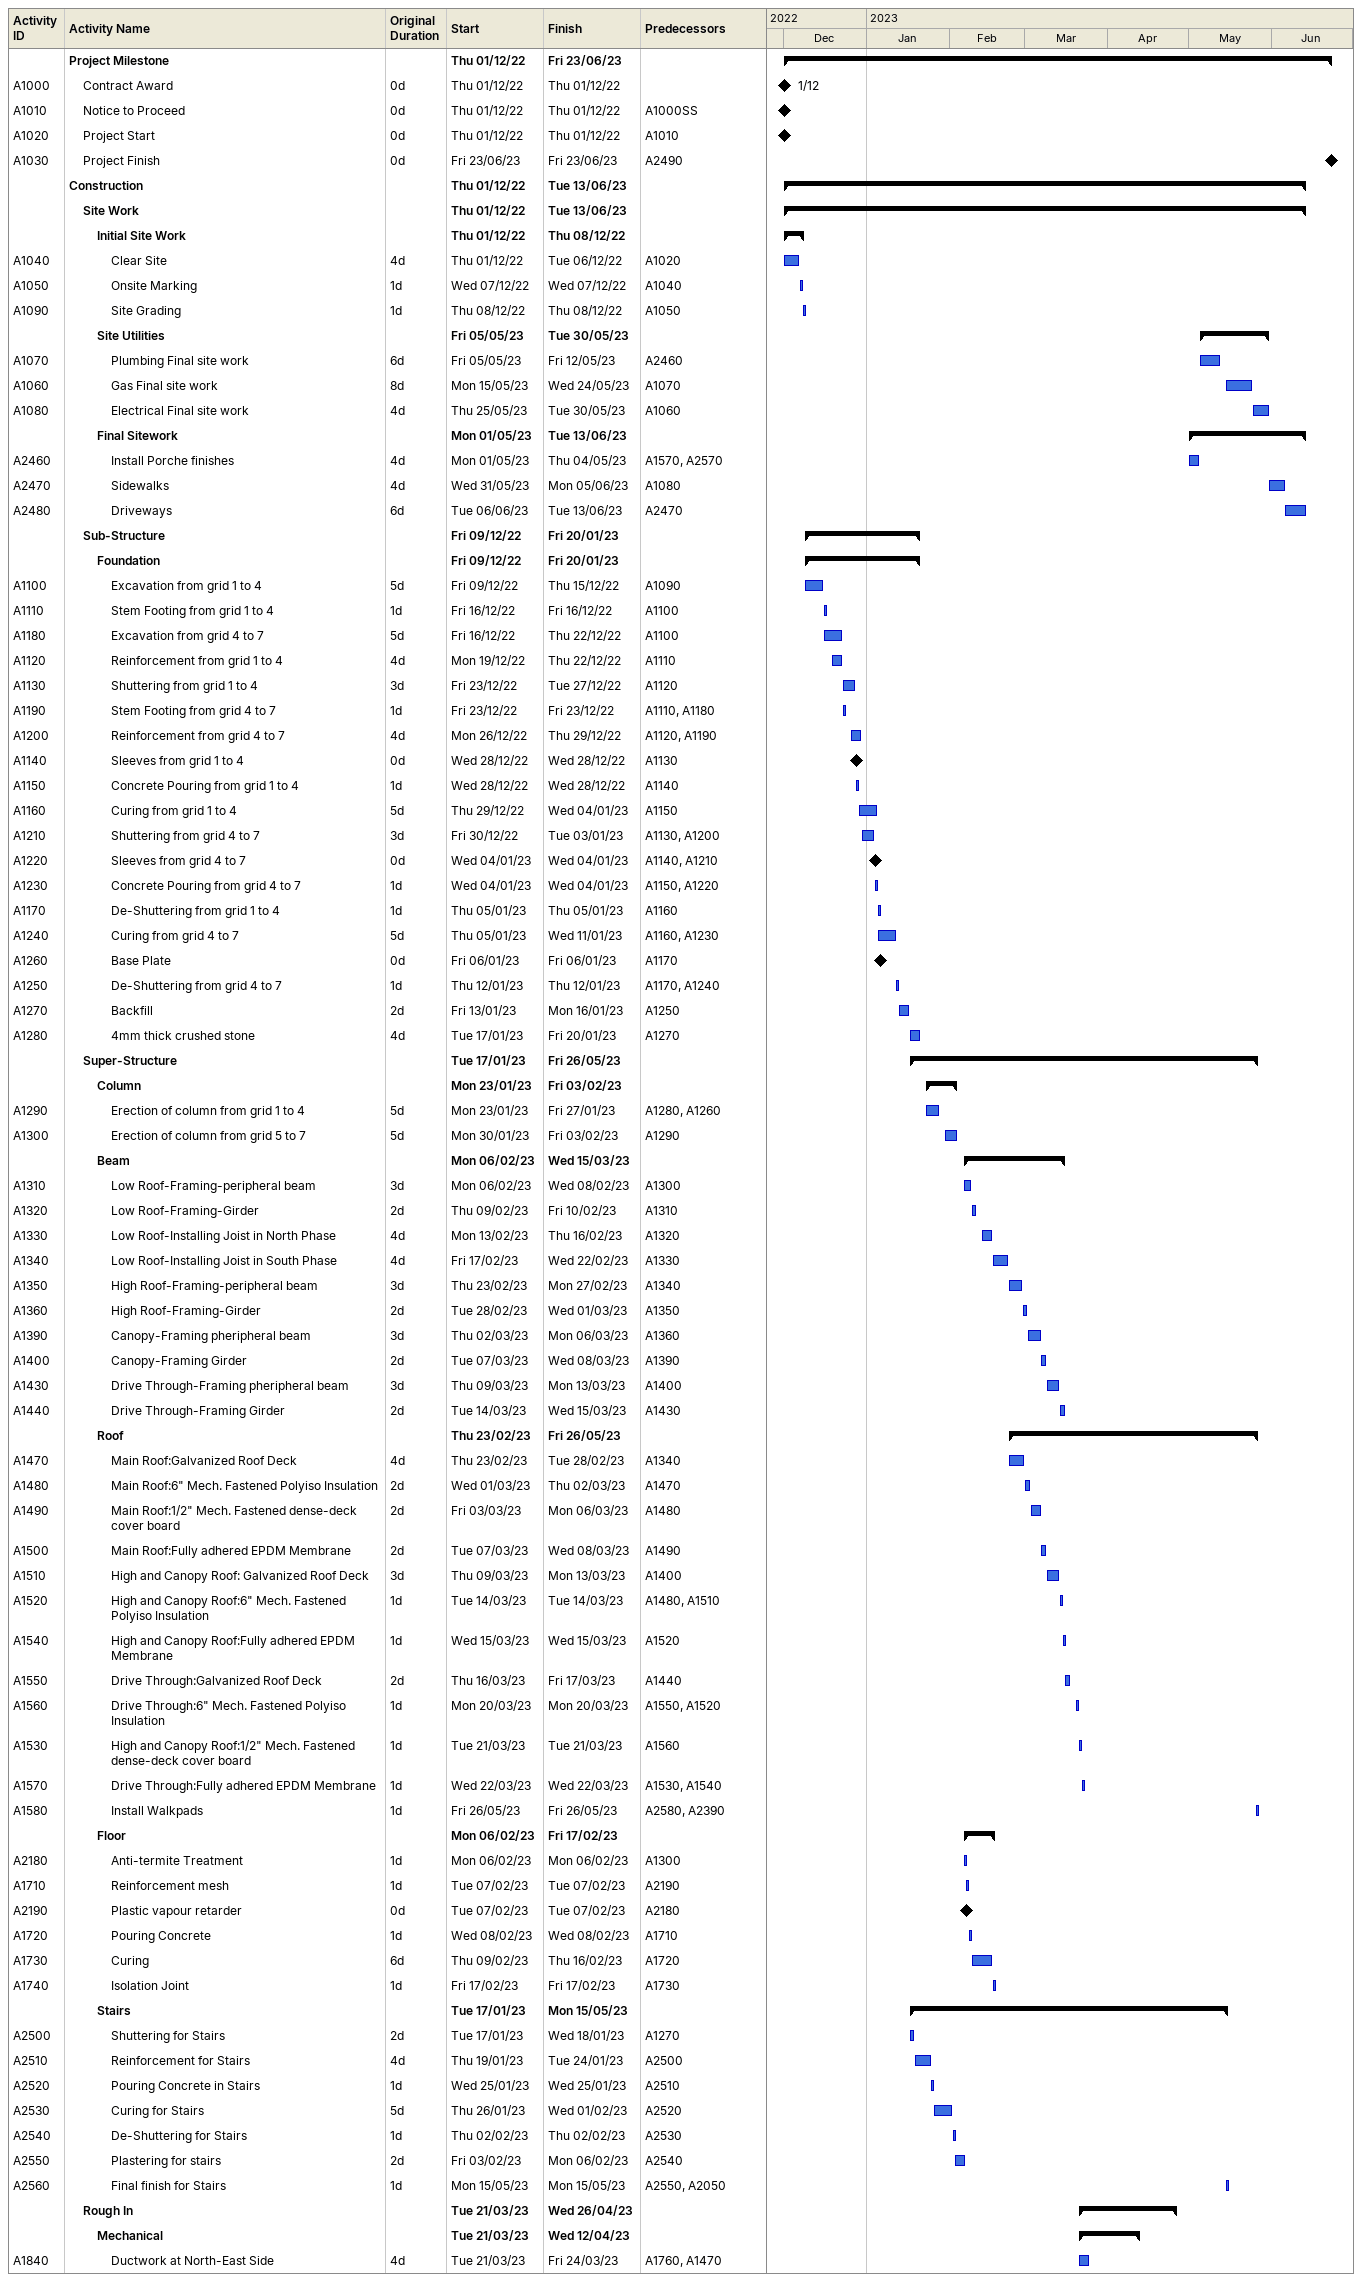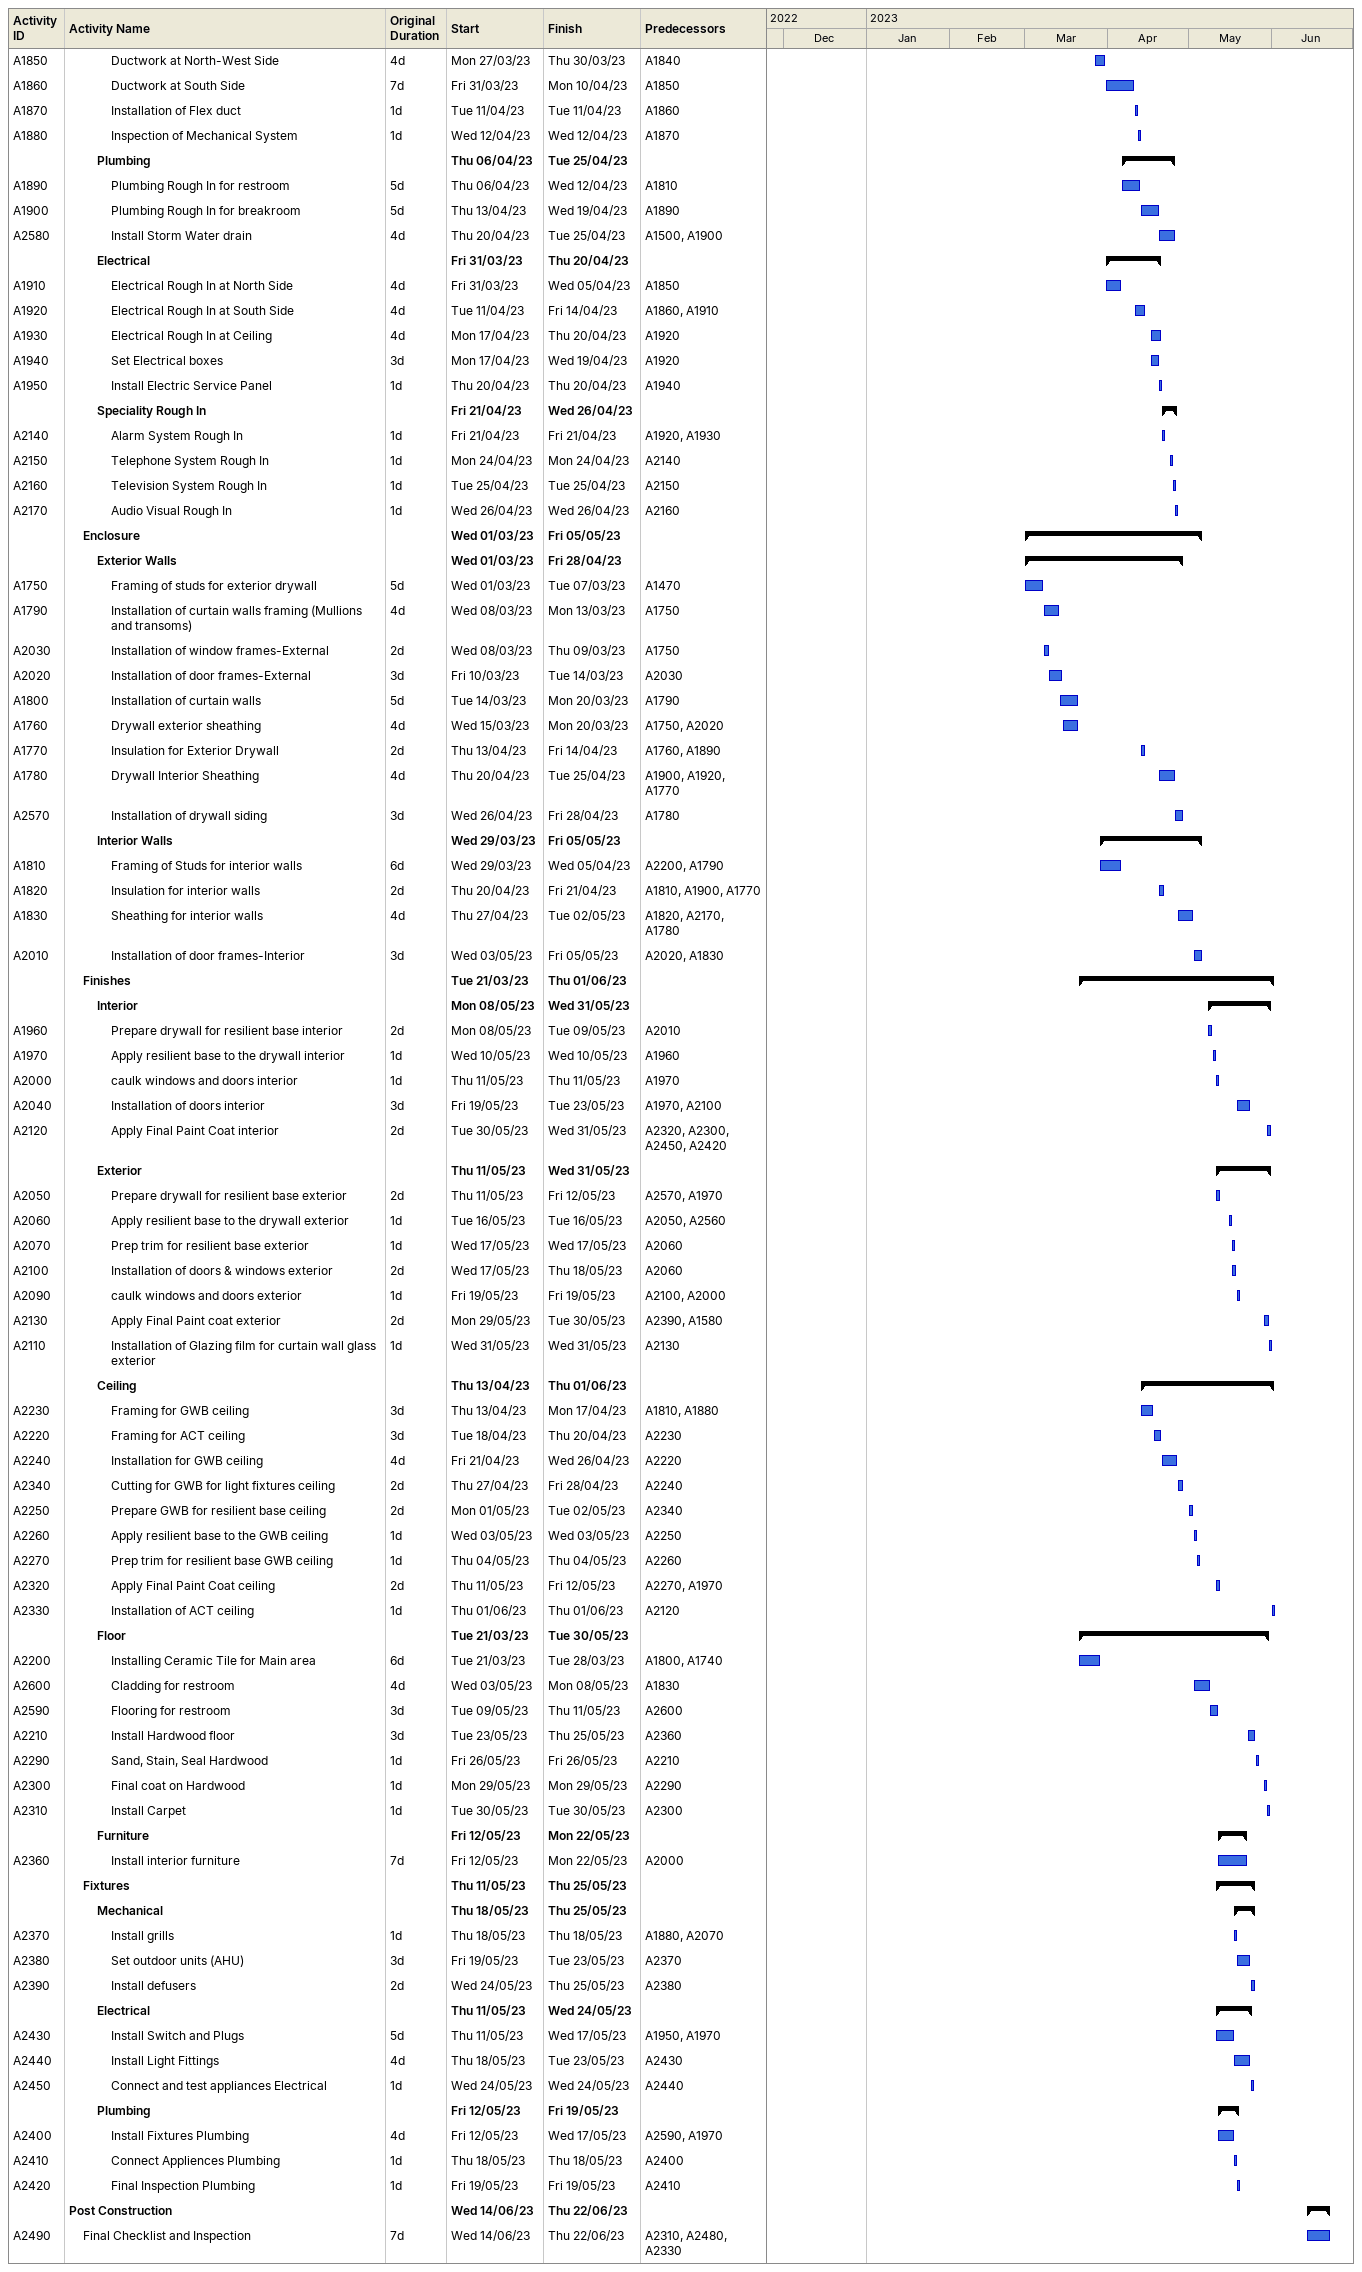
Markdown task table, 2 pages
| ID | Level | Task | Original duration | Start | Finish | Predecessors |
|---|---|---|---|---|---|---|
|  | 1 | **Project Milestone** |  | 2022-12-01 | 2023-06-23 |  |
| A1000 | 2 | Contract Award | 0d | 2022-12-01 | 2022-12-01 |  |
| A1010 | 2 | Notice to Proceed | 0d | 2022-12-01 | 2022-12-01 | A1000SS |
| A1020 | 2 | Project Start | 0d | 2022-12-01 | 2022-12-01 | A1010 |
| A1030 | 2 | Project Finish | 0d | 2023-06-23 | 2023-06-23 | A2490 |
|  | 1 | **Construction** |  | 2022-12-01 | 2023-06-13 |  |
|  | 2 | **Site Work** |  | 2022-12-01 | 2023-06-13 |  |
|  | 3 | **Initial Site Work** |  | 2022-12-01 | 2022-12-08 |  |
| A1040 | 4 | Clear Site | 4d | 2022-12-01 | 2022-12-06 | A1020 |
| A1050 | 4 | Onsite Marking | 1d | 2022-12-07 | 2022-12-07 | A1040 |
| A1090 | 4 | Site Grading | 1d | 2022-12-08 | 2022-12-08 | A1050 |
|  | 3 | **Site Utilities** |  | 2023-05-05 | 2023-05-30 |  |
| A1070 | 4 | Plumbing Final site work | 6d | 2023-05-05 | 2023-05-12 | A2460 |
| A1060 | 4 | Gas Final site work | 8d | 2023-05-15 | 2023-05-24 | A1070 |
| A1080 | 4 | Electrical Final site work | 4d | 2023-05-25 | 2023-05-30 | A1060 |
|  | 3 | **Final Sitework** |  | 2023-05-01 | 2023-06-13 |  |
| A2460 | 4 | Install Porche finishes | 4d | 2023-05-01 | 2023-05-04 | A1570, A2570 |
| A2470 | 4 | Sidewalks | 4d | 2023-05-31 | 2023-06-05 | A1080 |
| A2480 | 4 | Driveways | 6d | 2023-06-06 | 2023-06-13 | A2470 |
|  | 2 | **Sub-Structure** |  | 2022-12-09 | 2023-01-20 |  |
|  | 3 | **Foundation** |  | 2022-12-09 | 2023-01-20 |  |
| A1100 | 4 | Excavation from grid 1 to 4 | 5d | 2022-12-09 | 2022-12-15 | A1090 |
| A1110 | 4 | Stem Footing from grid 1 to 4 | 1d | 2022-12-16 | 2022-12-16 | A1100 |
| A1180 | 4 | Excavation from grid 4 to 7 | 5d | 2022-12-16 | 2022-12-22 | A1100 |
| A1120 | 4 | Reinforcement from grid 1 to 4 | 4d | 2022-12-19 | 2022-12-22 | A1110 |
| A1130 | 4 | Shuttering from grid 1 to 4 | 3d | 2022-12-23 | 2022-12-27 | A1120 |
| A1190 | 4 | Stem Footing from grid 4 to 7 | 1d | 2022-12-23 | 2022-12-23 | A1110, A1180 |
| A1200 | 4 | Reinforcement from grid 4 to 7 | 4d | 2022-12-26 | 2022-12-29 | A1120, A1190 |
| A1140 | 4 | Sleeves from grid 1 to 4 | 0d | 2022-12-28 | 2022-12-28 | A1130 |
| A1150 | 4 | Concrete Pouring from grid 1 to 4 | 1d | 2022-12-28 | 2022-12-28 | A1140 |
| A1160 | 4 | Curing from grid 1 to 4 | 5d | 2022-12-29 | 2023-01-04 | A1150 |
| A1210 | 4 | Shuttering from grid 4 to 7 | 3d | 2022-12-30 | 2023-01-03 | A1130, A1200 |
| A1220 | 4 | Sleeves from grid 4 to 7 | 0d | 2023-01-04 | 2023-01-04 | A1140, A1210 |
| A1230 | 4 | Concrete Pouring from grid 4 to 7 | 1d | 2023-01-04 | 2023-01-04 | A1150, A1220 |
| A1170 | 4 | De-Shuttering from grid 1 to 4 | 1d | 2023-01-05 | 2023-01-05 | A1160 |
| A1240 | 4 | Curing from grid 4 to 7 | 5d | 2023-01-05 | 2023-01-11 | A1160, A1230 |
| A1260 | 4 | Base Plate | 0d | 2023-01-06 | 2023-01-06 | A1170 |
| A1250 | 4 | De-Shuttering from grid 4 to 7 | 1d | 2023-01-12 | 2023-01-12 | A1170, A1240 |
| A1270 | 4 | Backfill | 2d | 2023-01-13 | 2023-01-16 | A1250 |
| A1280 | 4 | 4mm thick crushed stone | 4d | 2023-01-17 | 2023-01-20 | A1270 |
|  | 2 | **Super-Structure** |  | 2023-01-17 | 2023-05-26 |  |
|  | 3 | **Column** |  | 2023-01-23 | 2023-02-03 |  |
| A1290 | 4 | Erection of column from grid 1 to 4 | 5d | 2023-01-23 | 2023-01-27 | A1280, A1260 |
| A1300 | 4 | Erection of column from grid 5 to 7 | 5d | 2023-01-30 | 2023-02-03 | A1290 |
|  | 3 | **Beam** |  | 2023-02-06 | 2023-03-15 |  |
| A1310 | 4 | Low Roof-Framing-peripheral beam | 3d | 2023-02-06 | 2023-02-08 | A1300 |
| A1320 | 4 | Low Roof-Framing-Girder | 2d | 2023-02-09 | 2023-02-10 | A1310 |
| A1330 | 4 | Low Roof-Installing Joist in North Phase | 4d | 2023-02-13 | 2023-02-16 | A1320 |
| A1340 | 4 | Low Roof-Installing Joist in South Phase | 4d | 2023-02-17 | 2023-02-22 | A1330 |
| A1350 | 4 | High Roof-Framing-peripheral beam | 3d | 2023-02-23 | 2023-02-27 | A1340 |
| A1360 | 4 | High Roof-Framing-Girder | 2d | 2023-02-28 | 2023-03-01 | A1350 |
| A1390 | 4 | Canopy-Framing pheripheral beam | 3d | 2023-03-02 | 2023-03-06 | A1360 |
| A1400 | 4 | Canopy-Framing Girder | 2d | 2023-03-07 | 2023-03-08 | A1390 |
| A1430 | 4 | Drive Through-Framing pheripheral beam | 3d | 2023-03-09 | 2023-03-13 | A1400 |
| A1440 | 4 | Drive Through-Framing Girder | 2d | 2023-03-14 | 2023-03-15 | A1430 |
|  | 3 | **Roof** |  | 2023-02-23 | 2023-05-26 |  |
| A1470 | 4 | Main Roof:Galvanized Roof Deck | 4d | 2023-02-23 | 2023-02-28 | A1340 |
| A1480 | 4 | Main Roof:6" Mech. Fastened Polyiso Insulation | 2d | 2023-03-01 | 2023-03-02 | A1470 |
| A1490 | 4 | Main Roof:1/2" Mech. Fastened dense-deck cover board | 2d | 2023-03-03 | 2023-03-06 | A1480 |
| A1500 | 4 | Main Roof:Fully adhered EPDM Membrane | 2d | 2023-03-07 | 2023-03-08 | A1490 |
| A1510 | 4 | High and Canopy Roof: Galvanized Roof Deck | 3d | 2023-03-09 | 2023-03-13 | A1400 |
| A1520 | 4 | High and Canopy Roof:6" Mech. Fastened Polyiso Insulation | 1d | 2023-03-14 | 2023-03-14 | A1480, A1510 |
| A1540 | 4 | High and Canopy Roof:Fully adhered EPDM Membrane | 1d | 2023-03-15 | 2023-03-15 | A1520 |
| A1550 | 4 | Drive Through:Galvanized Roof Deck | 2d | 2023-03-16 | 2023-03-17 | A1440 |
| A1560 | 4 | Drive Through:6" Mech. Fastened Polyiso Insulation | 1d | 2023-03-20 | 2023-03-20 | A1550, A1520 |
| A1530 | 4 | High and Canopy Roof:1/2" Mech. Fastened dense-deck cover board | 1d | 2023-03-21 | 2023-03-21 | A1560 |
| A1570 | 4 | Drive Through:Fully adhered EPDM Membrane | 1d | 2023-03-22 | 2023-03-22 | A1530, A1540 |
| A1580 | 4 | Install Walkpads | 1d | 2023-05-26 | 2023-05-26 | A2580, A2390 |
|  | 3 | **Floor** |  | 2023-02-06 | 2023-02-17 |  |
| A2180 | 4 | Anti-termite Treatment | 1d | 2023-02-06 | 2023-02-06 | A1300 |
| A1710 | 4 | Reinforcement mesh | 1d | 2023-02-07 | 2023-02-07 | A2190 |
| A2190 | 4 | Plastic vapour retarder | 0d | 2023-02-07 | 2023-02-07 | A2180 |
| A1720 | 4 | Pouring Concrete | 1d | 2023-02-08 | 2023-02-08 | A1710 |
| A1730 | 4 | Curing | 6d | 2023-02-09 | 2023-02-16 | A1720 |
| A1740 | 4 | Isolation Joint | 1d | 2023-02-17 | 2023-02-17 | A1730 |
|  | 3 | **Stairs** |  | 2023-01-17 | 2023-05-15 |  |
| A2500 | 4 | Shuttering for Stairs | 2d | 2023-01-17 | 2023-01-18 | A1270 |
| A2510 | 4 | Reinforcement for Stairs | 4d | 2023-01-19 | 2023-01-24 | A2500 |
| A2520 | 4 | Pouring Concrete in Stairs | 1d | 2023-01-25 | 2023-01-25 | A2510 |
| A2530 | 4 | Curing for Stairs | 5d | 2023-01-26 | 2023-02-01 | A2520 |
| A2540 | 4 | De-Shuttering for Stairs | 1d | 2023-02-02 | 2023-02-02 | A2530 |
| A2550 | 4 | Plastering for stairs | 2d | 2023-02-03 | 2023-02-06 | A2540 |
| A2560 | 4 | Final finish for Stairs | 1d | 2023-05-15 | 2023-05-15 | A2550, A2050 |
|  | 2 | **Rough In** |  | 2023-03-21 | 2023-04-26 |  |
|  | 3 | **Mechanical** |  | 2023-03-21 | 2023-04-12 |  |
| A1840 | 4 | Ductwork at North-East Side | 4d | 2023-03-21 | 2023-03-24 | A1760, A1470 |
| A1850 | 4 | Ductwork at North-West Side | 4d | 2023-03-27 | 2023-03-30 | A1840 |
| A1860 | 4 | Ductwork at South Side | 7d | 2023-03-31 | 2023-04-10 | A1850 |
| A1870 | 4 | Installation of Flex duct | 1d | 2023-04-11 | 2023-04-11 | A1860 |
| A1880 | 4 | Inspection of Mechanical System | 1d | 2023-04-12 | 2023-04-12 | A1870 |
|  | 3 | **Plumbing** |  | 2023-04-06 | 2023-04-25 |  |
| A1890 | 4 | Plumbing Rough In for restroom | 5d | 2023-04-06 | 2023-04-12 | A1810 |
| A1900 | 4 | Plumbing Rough In for breakroom | 5d | 2023-04-13 | 2023-04-19 | A1890 |
| A2580 | 4 | Install Storm Water drain | 4d | 2023-04-20 | 2023-04-25 | A1500, A1900 |
|  | 3 | **Electrical** |  | 2023-03-31 | 2023-04-20 |  |
| A1910 | 4 | Electrical Rough In at North Side | 4d | 2023-03-31 | 2023-04-05 | A1850 |
| A1920 | 4 | Electrical Rough In at South Side | 4d | 2023-04-11 | 2023-04-14 | A1860, A1910 |
| A1930 | 4 | Electrical Rough In at Ceiling | 4d | 2023-04-17 | 2023-04-20 | A1920 |
| A1940 | 4 | Set Electrical boxes | 3d | 2023-04-17 | 2023-04-19 | A1920 |
| A1950 | 4 | Install Electric Service Panel | 1d | 2023-04-20 | 2023-04-20 | A1940 |
|  | 3 | **Speciality Rough In** |  | 2023-04-21 | 2023-04-26 |  |
| A2140 | 4 | Alarm System Rough In | 1d | 2023-04-21 | 2023-04-21 | A1920, A1930 |
| A2150 | 4 | Telephone System Rough In | 1d | 2023-04-24 | 2023-04-24 | A2140 |
| A2160 | 4 | Television System Rough In | 1d | 2023-04-25 | 2023-04-25 | A2150 |
| A2170 | 4 | Audio Visual Rough In | 1d | 2023-04-26 | 2023-04-26 | A2160 |
|  | 2 | **Enclosure** |  | 2023-03-01 | 2023-05-05 |  |
|  | 3 | **Exterior Walls** |  | 2023-03-01 | 2023-04-28 |  |
| A1750 | 4 | Framing of studs for exterior drywall | 5d | 2023-03-01 | 2023-03-07 | A1470 |
| A1790 | 4 | Installation of curtain walls framing (Mullions and transoms) | 4d | 2023-03-08 | 2023-03-13 | A1750 |
| A2030 | 4 | Installation of window frames-External | 2d | 2023-03-08 | 2023-03-09 | A1750 |
| A2020 | 4 | Installation of door frames-External | 3d | 2023-03-10 | 2023-03-14 | A2030 |
| A1800 | 4 | Installation of curtain walls | 5d | 2023-03-14 | 2023-03-20 | A1790 |
| A1760 | 4 | Drywall exterior sheathing | 4d | 2023-03-15 | 2023-03-20 | A1750, A2020 |
| A1770 | 4 | Insulation for Exterior Drywall | 2d | 2023-04-13 | 2023-04-14 | A1760, A1890 |
| A1780 | 4 | Drywall Interior Sheathing | 4d | 2023-04-20 | 2023-04-25 | A1900, A1920, A1770 |
| A2570 | 4 | Installation of drywall siding | 3d | 2023-04-26 | 2023-04-28 | A1780 |
|  | 3 | **Interior Walls** |  | 2023-03-29 | 2023-05-05 |  |
| A1810 | 4 | Framing of Studs for interior walls | 6d | 2023-03-29 | 2023-04-05 | A2200, A1790 |
| A1820 | 4 | Insulation for interior walls | 2d | 2023-04-20 | 2023-04-21 | A1810, A1900, A1770 |
| A1830 | 4 | Sheathing for interior walls | 4d | 2023-04-27 | 2023-05-02 | A1820, A2170, A1780 |
| A2010 | 4 | Installation of door frames-Interior | 3d | 2023-05-03 | 2023-05-05 | A2020, A1830 |
|  | 2 | **Finishes** |  | 2023-03-21 | 2023-06-01 |  |
|  | 3 | **Interior** |  | 2023-05-08 | 2023-05-31 |  |
| A1960 | 4 | Prepare drywall for resilient base interior | 2d | 2023-05-08 | 2023-05-09 | A2010 |
| A1970 | 4 | Apply resilient base to the drywall interior | 1d | 2023-05-10 | 2023-05-10 | A1960 |
| A2000 | 4 | caulk windows and doors interior | 1d | 2023-05-11 | 2023-05-11 | A1970 |
| A2040 | 4 | Installation of doors interior | 3d | 2023-05-19 | 2023-05-23 | A1970, A2100 |
| A2120 | 4 | Apply Final Paint Coat interior | 2d | 2023-05-30 | 2023-05-31 | A2320, A2300, A2450, A2420 |
|  | 3 | **Exterior** |  | 2023-05-11 | 2023-05-31 |  |
| A2050 | 4 | Prepare drywall for resilient base exterior | 2d | 2023-05-11 | 2023-05-12 | A2570, A1970 |
| A2060 | 4 | Apply resilient base to the drywall exterior | 1d | 2023-05-16 | 2023-05-16 | A2050, A2560 |
| A2070 | 4 | Prep trim for resilient base exterior | 1d | 2023-05-17 | 2023-05-17 | A2060 |
| A2100 | 4 | Installation of doors & windows exterior | 2d | 2023-05-17 | 2023-05-18 | A2060 |
| A2090 | 4 | caulk windows and doors exterior | 1d | 2023-05-19 | 2023-05-19 | A2100, A2000 |
| A2130 | 4 | Apply Final Paint coat exterior | 2d | 2023-05-29 | 2023-05-30 | A2390, A1580 |
| A2110 | 4 | Installation of Glazing film for curtain wall glass exterior | 1d | 2023-05-31 | 2023-05-31 | A2130 |
|  | 3 | **Ceiling** |  | 2023-04-13 | 2023-06-01 |  |
| A2230 | 4 | Framing for GWB ceiling | 3d | 2023-04-13 | 2023-04-17 | A1810, A1880 |
| A2220 | 4 | Framing for ACT ceiling | 3d | 2023-04-18 | 2023-04-20 | A2230 |
| A2240 | 4 | Installation for GWB ceiling | 4d | 2023-04-21 | 2023-04-26 | A2220 |
| A2340 | 4 | Cutting for GWB for light fixtures ceiling | 2d | 2023-04-27 | 2023-04-28 | A2240 |
| A2250 | 4 | Prepare GWB for resilient base ceiling | 2d | 2023-05-01 | 2023-05-02 | A2340 |
| A2260 | 4 | Apply resilient base to the GWB ceiling | 1d | 2023-05-03 | 2023-05-03 | A2250 |
| A2270 | 4 | Prep trim for resilient base GWB ceiling | 1d | 2023-05-04 | 2023-05-04 | A2260 |
| A2320 | 4 | Apply Final Paint Coat ceiling | 2d | 2023-05-11 | 2023-05-12 | A2270, A1970 |
| A2330 | 4 | Installation of ACT ceiling | 1d | 2023-06-01 | 2023-06-01 | A2120 |
|  | 3 | **Floor** |  | 2023-03-21 | 2023-05-30 |  |
| A2200 | 4 | Installing Ceramic Tile for Main area | 6d | 2023-03-21 | 2023-03-28 | A1800, A1740 |
| A2600 | 4 | Cladding for restroom | 4d | 2023-05-03 | 2023-05-08 | A1830 |
| A2590 | 4 | Flooring for restroom | 3d | 2023-05-09 | 2023-05-11 | A2600 |
| A2210 | 4 | Install Hardwood floor | 3d | 2023-05-23 | 2023-05-25 | A2360 |
| A2290 | 4 | Sand, Stain, Seal Hardwood | 1d | 2023-05-26 | 2023-05-26 | A2210 |
| A2300 | 4 | Final coat on Hardwood | 1d | 2023-05-29 | 2023-05-29 | A2290 |
| A2310 | 4 | Install Carpet | 1d | 2023-05-30 | 2023-05-30 | A2300 |
|  | 3 | **Furniture** |  | 2023-05-12 | 2023-05-22 |  |
| A2360 | 4 | Install interior furniture | 7d | 2023-05-12 | 2023-05-22 | A2000 |
|  | 2 | **Fixtures** |  | 2023-05-11 | 2023-05-25 |  |
|  | 3 | **Mechanical** |  | 2023-05-18 | 2023-05-25 |  |
| A2370 | 4 | Install grills | 1d | 2023-05-18 | 2023-05-18 | A1880, A2070 |
| A2380 | 4 | Set outdoor units (AHU) | 3d | 2023-05-19 | 2023-05-23 | A2370 |
| A2390 | 4 | Install defusers | 2d | 2023-05-24 | 2023-05-25 | A2380 |
|  | 3 | **Electrical** |  | 2023-05-11 | 2023-05-24 |  |
| A2430 | 4 | Install Switch and Plugs | 5d | 2023-05-11 | 2023-05-17 | A1950, A1970 |
| A2440 | 4 | Install Light Fittings | 4d | 2023-05-18 | 2023-05-23 | A2430 |
| A2450 | 4 | Connect and test appliances Electrical | 1d | 2023-05-24 | 2023-05-24 | A2440 |
|  | 3 | **Plumbing** |  | 2023-05-12 | 2023-05-19 |  |
| A2400 | 4 | Install Fixtures Plumbing | 4d | 2023-05-12 | 2023-05-17 | A2590, A1970 |
| A2410 | 4 | Connect Appliences Plumbing | 1d | 2023-05-18 | 2023-05-18 | A2400 |
| A2420 | 4 | Final Inspection Plumbing | 1d | 2023-05-19 | 2023-05-19 | A2410 |
|  | 1 | **Post Construction** |  | 2023-06-14 | 2023-06-22 |  |
| A2490 | 2 | Final Checklist and Inspection | 7d | 2023-06-14 | 2023-06-22 | A2310, A2480, A2330 |
